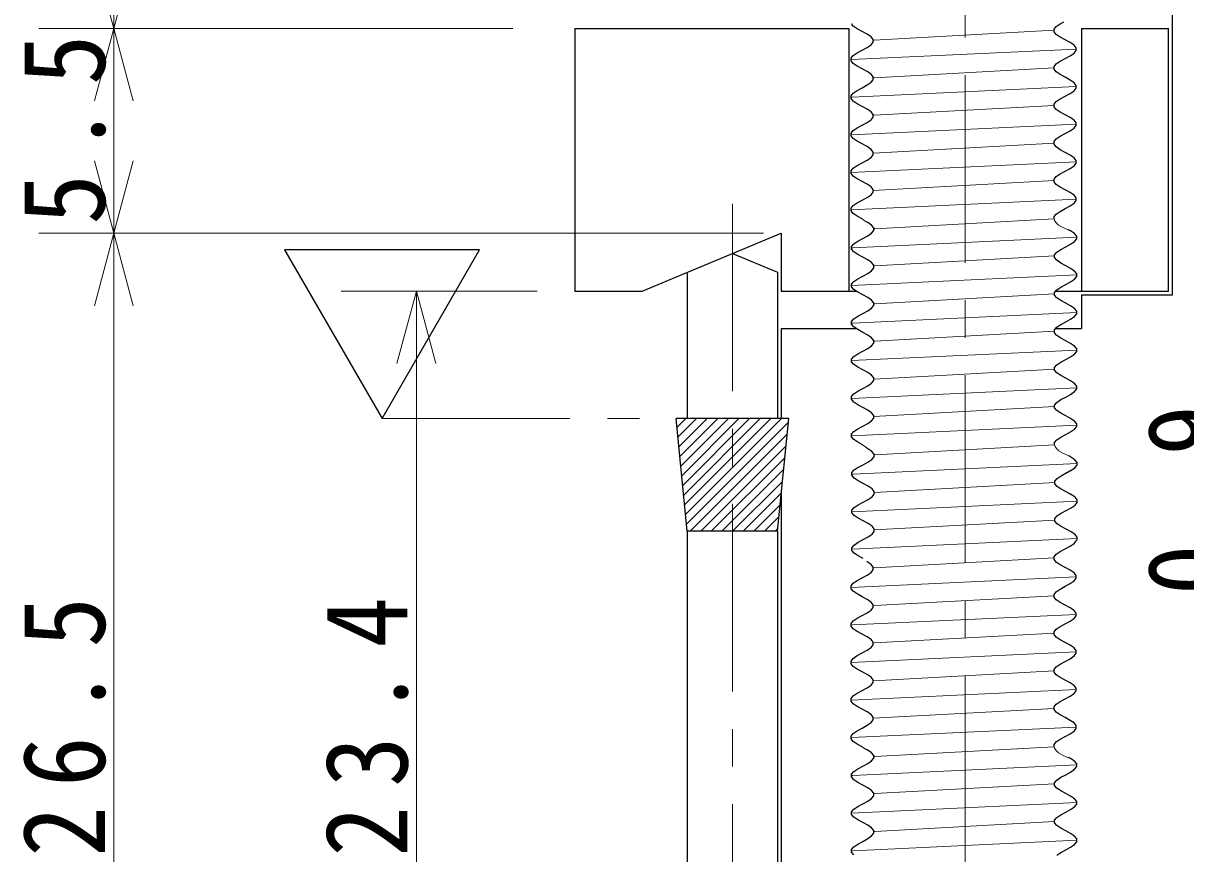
# Model space of a CAD drawing. Units: millimetres on the paper. Extents: x -199 to 647, y -454 to 140.
# Drawn here: x 583.89 to 614.85, y -48.01 to -25.88 of the extents above; entities that cross this region are included whole.
import ezdxf

# ---------------------------------------------------------------- set-up
doc = ezdxf.new("R2010")
doc.units = ezdxf.units.MM
doc.linetypes.add('CHAIN1', pattern=[8, 5, -1, 1, -1])
for name, color, linetype, lineweight in [('0-0_補助線', 7, 'Continuous', 18), ('0-1_外形1', 3, 'Continuous', 25), ('0-9_中心線', 4, 'CHAIN1', 9), ('0-A_寸法文字', 1, 'Continuous', 9), ('0-B_ハッチ', 4, 'Continuous', 9)]:
    doc.layers.add(name, color=color, linetype=linetype, lineweight=lineweight)
doc.styles.add('ＭＳ ゴシック', font='')
doc.styles.get('ＭＳ ゴシック').set_extended_font_data('MS Gothic')

msp = doc.modelspace()

# ---------------------------------------------------------------- linework, layer by layer
at = {"layer": '0-0_補助線', "color": 4, "lineweight": 9}
for p, q in [((605.958, -25.914), (605.958, -25.886)), ((611.34, -26.064), (606.551, -26.328)), ((605.934, -26.851), (611.931, -26.568)), ((606.551, -26.328), (606.527, -26.33)), ((611.34, -27.073), (606.556, -27.336)), ((606.556, -27.336), (606.529, -27.339)), ((605.965, -27.851), (605.935, -27.854)), ((605.965, -27.851), (611.933, -27.569)), ((611.34, -28.069), (606.551, -28.332)), ((606.551, -28.332), (606.531, -28.335)), ((605.934, -28.853), (611.931, -28.57)), ((611.345, -29.079), (606.532, -29.344)), ((605.941, -29.859), (611.936, -29.576)), ((611.34, -30.075), (606.527, -30.34)), ((605.937, -30.855), (611.931, -30.572)), ((606.315, -31.162), (606.228, -31.097)), ((611.34, -31.098), (606.564, -31.361)), ((611.354, -31.138), (611.34, -31.099)), ((606.564, -31.361), (606.536, -31.364)), ((606.57, -31.351), (606.542, -31.354)), ((605.973, -31.876), (605.943, -31.877)), ((605.979, -31.866), (605.949, -31.868)), ((605.979, -31.866), (611.947, -31.584)), ((611.354, -32.083), (606.565, -32.347)), ((606.565, -32.347), (606.541, -32.35)), ((605.948, -32.871), (611.945, -32.587)), ((611.354, -33.092), (606.57, -33.356)), ((606.57, -33.356), (606.543, -33.359)), ((605.979, -33.871), (611.947, -33.589)), ((605.979, -33.871), (605.949, -33.874)), ((606.565, -34.352), (606.545, -34.355)), ((611.354, -34.088), (606.565, -34.352)), ((605.948, -34.873), (611.945, -34.59)), ((611.359, -35.099), (606.546, -35.364)), ((605.955, -35.879), (611.95, -35.596)), ((611.354, -36.095), (606.541, -36.36)), ((605.951, -36.875), (611.945, -36.592)), ((606.329, -37.182), (606.242, -37.117)), ((611.354, -37.117), (606.578, -37.381)), ((611.368, -37.158), (611.354, -37.119)), ((606.578, -37.381), (606.55, -37.384)), ((605.987, -37.896), (611.955, -37.613)), ((605.987, -37.896), (605.957, -37.897)), ((611.37, -38.124), (606.557, -38.389)), ((605.967, -38.904), (611.961, -38.621)), ((611.365, -39.12), (606.552, -39.385)), ((605.962, -39.9), (611.956, -39.617)), ((605.965, -39.911), (605.958, -39.912)), ((611.931, -39.676), (611.958, -39.641)), ((611.34, -40.129), (606.551, -40.393)), ((606.551, -40.393), (606.527, -40.395)), ((605.934, -40.916), (611.931, -40.633)), ((611.34, -41.138), (606.556, -41.401)), ((606.556, -41.401), (606.529, -41.404)), ((605.965, -41.916), (611.933, -41.634)), ((605.965, -41.916), (605.935, -41.919)), ((606.551, -42.397), (606.531, -42.4)), ((611.34, -42.134), (606.551, -42.397)), ((605.934, -42.918), (611.931, -42.635)), ((611.345, -43.144), (606.532, -43.409)), ((605.941, -43.924), (611.936, -43.641)), ((611.34, -44.14), (606.527, -44.405)), ((605.937, -44.92), (611.931, -44.637)), ((606.315, -45.227), (606.228, -45.162)), ((611.34, -45.163), (606.564, -45.426)), ((611.354, -45.203), (611.34, -45.164)), ((606.564, -45.426), (606.536, -45.429)), ((606.57, -45.416), (606.542, -45.419)), ((605.979, -45.931), (611.947, -45.649)), ((605.973, -45.941), (605.943, -45.942)), ((605.979, -45.931), (605.949, -45.933)), ((606.565, -46.412), (606.541, -46.415)), ((611.354, -46.148), (606.565, -46.412)), ((605.948, -46.936), (611.945, -46.652)), ((611.354, -47.157), (606.57, -47.421)), ((605.979, -47.936), (611.947, -47.654)), ((606.57, -47.421), (606.543, -47.424)), ((605.979, -47.936), (605.949, -47.939))]:
    msp.add_line(p, q, dxfattribs=at)
at = {"layer": '0-0_補助線', "color": 3, "lineweight": 25}
for p, q in [((605.958, -25.918), (605.958, -25.921)), ((611.662, -28.316), (611.661, -28.316)), ((611.638, -30.324), (611.637, -30.324)), ((611.783, -31.413), (611.729, -31.384)), ((611.889, -31.485), (611.783, -31.413)), ((611.947, -31.556), (611.889, -31.485)), ((611.947, -31.628), (611.947, -31.556)), ((611.519, -31.913), (611.651, -31.842)), ((611.651, -31.842), (611.783, -31.771)), ((611.783, -31.771), (611.889, -31.699)), ((611.889, -31.699), (611.947, -31.628)), ((611.354, -32.056), (611.413, -31.985)), ((611.354, -32.128), (611.354, -32.056)), ((611.413, -32.199), (611.354, -32.128)), ((611.413, -31.985), (611.519, -31.913)), ((611.519, -32.271), (611.413, -32.199)), ((611.651, -32.342), (611.519, -32.271)), ((611.783, -32.413), (611.651, -32.342)), ((611.889, -32.485), (611.783, -32.413)), ((611.947, -32.556), (611.889, -32.485)), ((611.651, -32.842), (611.783, -32.771)), ((611.783, -32.771), (611.889, -32.699)), ((611.889, -32.699), (611.947, -32.628)), ((611.947, -32.628), (611.947, -32.556)), ((611.354, -33.056), (611.413, -32.985)), ((611.354, -33.128), (611.354, -33.056)), ((611.413, -32.985), (611.519, -32.913)), ((611.519, -32.913), (611.651, -32.842)), ((611.413, -33.199), (611.354, -33.128)), ((611.519, -33.271), (611.413, -33.199)), ((611.651, -33.342), (611.519, -33.271)), ((611.783, -33.413), (611.651, -33.342)), ((611.889, -33.485), (611.783, -33.413)), ((611.783, -33.771), (611.889, -33.699)), ((611.947, -33.556), (611.889, -33.485)), ((611.889, -33.699), (611.947, -33.628)), ((611.947, -33.628), (611.947, -33.556)), ((611.354, -34.056), (611.413, -33.985)), ((611.413, -33.985), (611.519, -33.913)), ((611.519, -33.913), (611.651, -33.842)), ((611.651, -33.842), (611.783, -33.771)), ((611.354, -34.128), (611.354, -34.056)), ((611.413, -34.199), (611.354, -34.128)), ((611.519, -34.271), (611.413, -34.199)), ((611.651, -34.342), (611.519, -34.271)), ((611.783, -34.413), (611.651, -34.342)), ((611.676, -34.336), (611.675, -34.336)), ((611.889, -34.485), (611.783, -34.413)), ((611.947, -34.556), (611.889, -34.485)), ((611.889, -34.699), (611.947, -34.628)), ((611.947, -34.628), (611.947, -34.556)), ((611.413, -34.985), (611.519, -34.913)), ((611.519, -34.913), (611.651, -34.842)), ((611.651, -34.842), (611.783, -34.771)), ((611.783, -34.771), (611.889, -34.699)), ((611.354, -35.056), (611.413, -34.985)), ((611.354, -35.128), (611.354, -35.056)), ((611.413, -35.199), (611.354, -35.128)), ((611.519, -35.271), (611.413, -35.199)), ((611.651, -35.342), (611.519, -35.271)), ((611.783, -35.413), (611.651, -35.342)), ((611.889, -35.485), (611.783, -35.413)), ((611.947, -35.556), (611.889, -35.485)), ((611.947, -35.628), (611.947, -35.556)), ((611.413, -35.985), (611.519, -35.913)), ((611.519, -35.913), (611.651, -35.842)), ((611.651, -35.842), (611.783, -35.771)), ((611.783, -35.771), (611.889, -35.699)), ((611.889, -35.699), (611.947, -35.628)), ((611.354, -36.056), (611.413, -35.985)), ((611.354, -36.128), (611.354, -36.056)), ((611.413, -36.199), (611.354, -36.128)), ((611.519, -36.271), (611.413, -36.199)), ((611.651, -36.342), (611.519, -36.271)), ((611.783, -36.413), (611.651, -36.342)), ((611.652, -36.344), (611.651, -36.344)), ((611.889, -36.485), (611.783, -36.413)), ((611.947, -36.556), (611.889, -36.485)), ((611.519, -36.913), (611.651, -36.842)), ((611.651, -36.842), (611.783, -36.771)), ((611.783, -36.771), (611.889, -36.699)), ((611.889, -36.699), (611.947, -36.628)), ((611.947, -36.628), (611.947, -36.556)), ((611.354, -37.056), (611.413, -36.985)), ((611.354, -37.119), (611.354, -37.056)), ((611.413, -36.985), (611.519, -36.913)), ((606.385, -37.219), (606.331, -37.19)), ((606.491, -37.291), (606.385, -37.219)), ((606.549, -37.362), (606.491, -37.291)), ((606.491, -37.505), (606.549, -37.434)), ((606.549, -37.434), (606.549, -37.362)), ((611.791, -37.443), (611.737, -37.414)), ((611.897, -37.514), (611.791, -37.443)), ((606.168, -37.694), (606.253, -37.648)), ((606.253, -37.648), (606.385, -37.577)), ((606.385, -37.577), (606.491, -37.505)), ((611.791, -37.8), (611.897, -37.729)), ((611.794, -37.796), (611.9, -37.724)), ((611.955, -37.586), (611.897, -37.514)), ((611.897, -37.729), (611.955, -37.657)), ((611.9, -37.724), (611.926, -37.692)), ((611.955, -37.657), (611.955, -37.586)), ((611.362, -38.086), (611.421, -38.014)), ((611.365, -38.081), (611.424, -38.01)), ((611.421, -38.014), (611.527, -37.943)), ((611.424, -38.01), (611.53, -37.939)), ((611.527, -37.943), (611.659, -37.871)), ((611.53, -37.939), (611.662, -37.867)), ((611.659, -37.871), (611.791, -37.8)), ((611.662, -37.867), (611.794, -37.796)), ((611.362, -38.157), (611.362, -38.086)), ((611.421, -38.229), (611.362, -38.157)), ((611.365, -38.153), (611.365, -38.081)), ((611.424, -38.224), (611.365, -38.153)), ((611.527, -38.3), (611.421, -38.229)), ((611.53, -38.296), (611.424, -38.224)), ((611.659, -38.371), (611.527, -38.3)), ((611.662, -38.367), (611.53, -38.296)), ((611.791, -38.443), (611.659, -38.371)), ((611.794, -38.439), (611.662, -38.367)), ((611.805, -38.453), (611.791, -38.443)), ((611.9, -38.51), (611.794, -38.439)), ((611.958, -38.581), (611.9, -38.51)), ((611.9, -38.724), (611.958, -38.653)), ((611.958, -38.653), (611.958, -38.581)), ((611.424, -39.01), (611.53, -38.939)), ((611.53, -38.939), (611.662, -38.867)), ((611.662, -38.867), (611.794, -38.796)), ((611.794, -38.796), (611.9, -38.724)), ((611.365, -39.081), (611.424, -39.01)), ((611.365, -39.153), (611.365, -39.081)), ((611.424, -39.224), (611.365, -39.153)), ((611.53, -39.296), (611.424, -39.224)), ((611.662, -39.367), (611.53, -39.296)), ((611.794, -39.439), (611.662, -39.367)), ((611.663, -39.369), (611.662, -39.369)), ((611.9, -39.51), (611.794, -39.439)), ((611.958, -39.581), (611.9, -39.51)), ((611.958, -39.643), (611.958, -39.581)), ((611.662, -42.381), (611.661, -42.381)), ((611.638, -44.389), (611.637, -44.389)), ((611.783, -45.478), (611.729, -45.449)), ((611.889, -45.55), (611.783, -45.478)), ((611.783, -45.836), (611.889, -45.764)), ((611.947, -45.621), (611.889, -45.55)), ((611.889, -45.764), (611.947, -45.693)), ((611.947, -45.693), (611.947, -45.621)), ((611.354, -46.121), (611.413, -46.05)), ((611.354, -46.193), (611.354, -46.121)), ((611.413, -46.05), (611.519, -45.978)), ((611.519, -45.978), (611.651, -45.907)), ((611.651, -45.907), (611.783, -45.836)), ((611.413, -46.264), (611.354, -46.193)), ((611.519, -46.336), (611.413, -46.264)), ((611.651, -46.407), (611.519, -46.336)), ((611.783, -46.478), (611.651, -46.407)), ((611.889, -46.55), (611.783, -46.478)), ((611.947, -46.621), (611.889, -46.55)), ((611.889, -46.764), (611.947, -46.693)), ((611.947, -46.693), (611.947, -46.621)), ((611.354, -47.121), (611.413, -47.05)), ((611.413, -47.05), (611.519, -46.978)), ((611.519, -46.978), (611.651, -46.907)), ((611.651, -46.907), (611.783, -46.836)), ((611.783, -46.836), (611.889, -46.764)), ((611.354, -47.193), (611.354, -47.121)), ((611.413, -47.264), (611.354, -47.193)), ((611.519, -47.336), (611.413, -47.264)), ((611.651, -47.407), (611.519, -47.336)), ((611.783, -47.478), (611.651, -47.407)), ((611.889, -47.55), (611.783, -47.478)), ((611.947, -47.621), (611.889, -47.55)), ((611.947, -47.693), (611.947, -47.621)), ((611.413, -48.05), (611.519, -47.978)), ((611.519, -47.978), (611.651, -47.907)), ((611.651, -47.907), (611.783, -47.836)), ((611.783, -47.836), (611.889, -47.764)), ((611.889, -47.764), (611.947, -47.693))]:
    msp.add_line(p, q, dxfattribs=at)
for points in [[(606.527, -28.313), (606.469, -28.242), (606.363, -28.17), (606.231, -28.099), (606.099, -28.027), (605.993, -27.956), (605.934, -27.885), (605.934, -27.813), (605.993, -27.742), (606.099, -27.67), (606.231, -27.599), (606.363, -27.527), (606.469, -27.456), (606.527, -27.385), (606.527, -27.313), (606.469, -27.242), (606.363, -27.17), (606.231, -27.099), (606.099, -27.027), (605.993, -26.956), (605.934, -26.885), (605.934, -26.813), (605.993, -26.742), (606.099, -26.67), (606.231, -26.599), (606.363, -26.527), (606.469, -26.456), (606.527, -26.385), (606.527, -26.313), (606.469, -26.242), (606.363, -26.17), (606.231, -26.099), (606.099, -26.027), (605.993, -25.956), (605.958, -25.914)], [(611.637, -28.322), (611.505, -28.251), (611.399, -28.179), (611.34, -28.108), (611.34, -28.036), (611.399, -27.965), (611.505, -27.894), (611.637, -27.822), (611.769, -27.751), (611.875, -27.679), (611.933, -27.608), (611.933, -27.536), (611.875, -27.465), (611.769, -27.394), (611.637, -27.322), (611.505, -27.251), (611.399, -27.179), (611.34, -27.108), (611.34, -27.036), (611.399, -26.965), (611.505, -26.894), (611.637, -26.822), (611.769, -26.751), (611.875, -26.679), (611.933, -26.608), (611.933, -26.536), (611.875, -26.465), (611.769, -26.394), (611.637, -26.322), (611.505, -26.251), (611.399, -26.179), (611.34, -26.108), (611.34, -26.036), (611.399, -25.965), (611.505, -25.894), (611.604, -25.84)], [(606.228, -31.097), (606.099, -31.027), (605.993, -30.956), (605.934, -30.885), (605.934, -30.813), (605.993, -30.742), (606.099, -30.67), (606.231, -30.599), (606.363, -30.527), (606.469, -30.456), (606.527, -30.385), (606.527, -30.313), (606.469, -30.242), (606.363, -30.17), (606.231, -30.099), (606.099, -30.027), (605.993, -29.956), (605.934, -29.885), (605.934, -29.813), (605.993, -29.742), (606.099, -29.67), (606.231, -29.599), (606.363, -29.527), (606.469, -29.456), (606.527, -29.385), (606.527, -29.313), (606.469, -29.242), (606.363, -29.17), (606.231, -29.099), (606.099, -29.027), (605.993, -28.956), (605.934, -28.885), (605.934, -28.813), (605.993, -28.742), (606.099, -28.67), (606.231, -28.599), (606.363, -28.527), (606.469, -28.456), (606.527, -28.385), (606.527, -28.313)], [(611.34, -31.099), (611.34, -31.036), (611.399, -30.965), (611.505, -30.894), (611.637, -30.822), (611.769, -30.751), (611.875, -30.679), (611.933, -30.608), (611.933, -30.536), (611.875, -30.465), (611.769, -30.394), (611.637, -30.322), (611.505, -30.251), (611.399, -30.179), (611.34, -30.108), (611.34, -30.036), (611.399, -29.965), (611.505, -29.894), (611.637, -29.822), (611.769, -29.751), (611.875, -29.679), (611.933, -29.608), (611.933, -29.536), (611.875, -29.465), (611.769, -29.394), (611.637, -29.322), (611.505, -29.251), (611.399, -29.179), (611.34, -29.108), (611.34, -29.036), (611.399, -28.965), (611.505, -28.894), (611.637, -28.822), (611.769, -28.751), (611.875, -28.679), (611.933, -28.608), (611.933, -28.536), (611.875, -28.465), (611.769, -28.394), (611.637, -28.322)], [(606.377, -31.547), (606.483, -31.476), (606.541, -31.404), (606.541, -31.333), (606.483, -31.261), (606.377, -31.19), (606.323, -31.161)], [(606.541, -34.333), (606.483, -34.261), (606.377, -34.19), (606.245, -34.119), (606.113, -34.047), (606.007, -33.976), (605.948, -33.904), (605.948, -33.833), (606.007, -33.761), (606.113, -33.69), (606.245, -33.619), (606.377, -33.547), (606.483, -33.476), (606.541, -33.404), (606.541, -33.333), (606.483, -33.261), (606.377, -33.19), (606.245, -33.119), (606.113, -33.047), (606.007, -32.976), (605.948, -32.904), (605.948, -32.833), (606.007, -32.761), (606.113, -32.69), (606.245, -32.619), (606.377, -32.547), (606.483, -32.476), (606.541, -32.404), (606.541, -32.333), (606.483, -32.261), (606.377, -32.19), (606.245, -32.119), (606.113, -32.047), (606.007, -31.976), (605.948, -31.904), (605.948, -31.833), (606.007, -31.761), (606.113, -31.69), (606.245, -31.619), (606.377, -31.547)], [(606.242, -37.117), (606.113, -37.047), (606.007, -36.976), (605.948, -36.904), (605.948, -36.833), (606.007, -36.761), (606.113, -36.69), (606.245, -36.619), (606.377, -36.547), (606.483, -36.476), (606.541, -36.404), (606.541, -36.333), (606.483, -36.261), (606.377, -36.19), (606.245, -36.119), (606.113, -36.047), (606.007, -35.976), (605.948, -35.904), (605.948, -35.833), (606.007, -35.761), (606.113, -35.69), (606.245, -35.619), (606.377, -35.547), (606.483, -35.476), (606.541, -35.404), (606.541, -35.333), (606.483, -35.261), (606.377, -35.19), (606.245, -35.119), (606.113, -35.047), (606.007, -34.976), (605.948, -34.904), (605.948, -34.833), (606.007, -34.761), (606.113, -34.69), (606.245, -34.619), (606.377, -34.547), (606.483, -34.476), (606.541, -34.404), (606.541, -34.333)], [(606.253, -40.142), (606.124, -40.072), (606.018, -40.001), (605.959, -39.929), (605.959, -39.858), (606.018, -39.787), (606.124, -39.715), (606.256, -39.644), (606.388, -39.572), (606.494, -39.501), (606.552, -39.429), (606.552, -39.358), (606.494, -39.287), (606.388, -39.215), (606.256, -39.144), (606.124, -39.072), (606.018, -39.001), (605.959, -38.929), (605.959, -38.858), (606.018, -38.787), (606.124, -38.715), (606.256, -38.644), (606.388, -38.572), (606.494, -38.501), (606.552, -38.429), (606.552, -38.358), (606.494, -38.287), (606.388, -38.215), (606.256, -38.144), (606.124, -38.072), (606.018, -38.001), (605.959, -37.929), (605.959, -37.858), (606.018, -37.787), (606.124, -37.715), (606.167, -37.692)], [(611.637, -42.387), (611.505, -42.316), (611.399, -42.244), (611.34, -42.173), (611.34, -42.101), (611.399, -42.03), (611.505, -41.959), (611.637, -41.887), (611.769, -41.816), (611.875, -41.744), (611.933, -41.673), (611.933, -41.601), (611.875, -41.53), (611.769, -41.459), (611.637, -41.387), (611.505, -41.316), (611.399, -41.244), (611.34, -41.173), (611.34, -41.101), (611.399, -41.03), (611.505, -40.959), (611.637, -40.887), (611.769, -40.816), (611.875, -40.744), (611.933, -40.673), (611.933, -40.601), (611.875, -40.53), (611.769, -40.459), (611.637, -40.387), (611.505, -40.316), (611.399, -40.244), (611.34, -40.173), (611.34, -40.101), (611.399, -40.03), (611.505, -39.959), (611.637, -39.887), (611.769, -39.816), (611.875, -39.744), (611.931, -39.676)], [(606.527, -42.378), (606.469, -42.307), (606.363, -42.235), (606.231, -42.164), (606.099, -42.092), (605.993, -42.021), (605.934, -41.95), (605.934, -41.878), (605.993, -41.807), (606.099, -41.735), (606.231, -41.664), (606.363, -41.592), (606.469, -41.521), (606.527, -41.45), (606.527, -41.378), (606.469, -41.307), (606.363, -41.235), (606.231, -41.164), (606.099, -41.092), (605.993, -41.021), (605.934, -40.95), (605.934, -40.878), (605.993, -40.807), (606.099, -40.735), (606.231, -40.664), (606.363, -40.592), (606.469, -40.521), (606.527, -40.45), (606.527, -40.378), (606.469, -40.307), (606.363, -40.235), (606.358, -40.232)], [(606.228, -45.162), (606.099, -45.092), (605.993, -45.021), (605.934, -44.95), (605.934, -44.878), (605.993, -44.807), (606.099, -44.735), (606.231, -44.664), (606.363, -44.592), (606.469, -44.521), (606.527, -44.45), (606.527, -44.378), (606.469, -44.307), (606.363, -44.235), (606.231, -44.164), (606.099, -44.092), (605.993, -44.021), (605.934, -43.95), (605.934, -43.878), (605.993, -43.807), (606.099, -43.735), (606.231, -43.664), (606.363, -43.592), (606.469, -43.521), (606.527, -43.45), (606.527, -43.378), (606.469, -43.307), (606.363, -43.235), (606.231, -43.164), (606.099, -43.092), (605.993, -43.021), (605.934, -42.95), (605.934, -42.878), (605.993, -42.807), (606.099, -42.735), (606.231, -42.664), (606.363, -42.592), (606.469, -42.521), (606.527, -42.45), (606.527, -42.378)], [(611.34, -45.164), (611.34, -45.101), (611.399, -45.03), (611.505, -44.959), (611.637, -44.887), (611.769, -44.816), (611.875, -44.744), (611.933, -44.673), (611.933, -44.601), (611.875, -44.53), (611.769, -44.459), (611.637, -44.387), (611.505, -44.316), (611.399, -44.244), (611.34, -44.173), (611.34, -44.101), (611.399, -44.03), (611.505, -43.959), (611.637, -43.887), (611.769, -43.816), (611.875, -43.744), (611.933, -43.673), (611.933, -43.601), (611.875, -43.53), (611.769, -43.459), (611.637, -43.387), (611.505, -43.316), (611.399, -43.244), (611.34, -43.173), (611.34, -43.101), (611.399, -43.03), (611.505, -42.959), (611.637, -42.887), (611.769, -42.816), (611.875, -42.744), (611.933, -42.673), (611.933, -42.601), (611.875, -42.53), (611.769, -42.459), (611.637, -42.387)], [(606.377, -45.612), (606.483, -45.541), (606.541, -45.469), (606.541, -45.398), (606.483, -45.326), (606.377, -45.255), (606.323, -45.226)], [(606.007, -48.041), (605.948, -47.969), (605.948, -47.898), (606.007, -47.826), (606.113, -47.755), (606.245, -47.684), (606.377, -47.612), (606.483, -47.541), (606.541, -47.469), (606.541, -47.398), (606.483, -47.326), (606.377, -47.255), (606.245, -47.184), (606.113, -47.112), (606.007, -47.041), (605.948, -46.969), (605.948, -46.898), (606.007, -46.826), (606.113, -46.755), (606.245, -46.684), (606.377, -46.612), (606.483, -46.541), (606.541, -46.469), (606.541, -46.398), (606.483, -46.326), (606.377, -46.255), (606.245, -46.184), (606.113, -46.112), (606.007, -46.041), (605.948, -45.969), (605.948, -45.898), (606.007, -45.826), (606.113, -45.755), (606.245, -45.684), (606.377, -45.612)]]:
    msp.add_lwpolyline(points, dxfattribs=at)
at = {"layer": '0-0_補助線', "color": 4, "lineweight": 9}
for points in [[(611.723, -31.394), (611.581, -31.328), (611.457, -31.26), (611.395, -31.198), (611.354, -31.138)], [(611.737, -37.414), (611.595, -37.348), (611.471, -37.28), (611.409, -37.218), (611.368, -37.158)], [(611.723, -45.459), (611.581, -45.393), (611.457, -45.325), (611.395, -45.263), (611.354, -45.203)]]:
    msp.add_lwpolyline(points, dxfattribs=at)
at = {"layer": '0-1_外形1'}
for p, q in [((614.491, -33.118), (614.491, -17.418)), ((598.574, -26.018), (598.574, -33.018)), ((598.574, -26.018), (605.874, -26.018)), ((605.874, -26.018), (605.874, -33.018)), ((612.074, -26.018), (614.391, -26.018)), ((614.391, -33.018), (614.391, -26.018)), ((600.374, -33.018), (604.074, -31.476)), ((604.074, -31.476), (604.074, -33.018)), ((602.774, -32.018), (603.974, -32.518)), ((601.574, -32.518), (601.574, -36.418)), ((603.974, -32.518), (603.974, -36.418)), ((598.574, -33.018), (600.374, -33.018)), ((604.074, -33.018), (606.07, -33.018)), ((611.386, -33.018), (614.391, -33.018)), ((612.074, -33.118), (612.074, -34.018)), ((612.074, -33.118), (614.491, -33.118)), ((604.074, -34.018), (604.074, -36.418)), ((604.074, -34.018), (606.07, -34.018)), ((611.386, -34.018), (612.074, -34.018)), ((604.274, -36.418), (601.274, -36.418)), ((603.974, -39.418), (604.274, -36.418)), ((604.074, -38.418), (604.074, -57.96)), ((601.574, -39.418), (601.574, -56.918)), ((603.974, -39.418), (603.974, -56.918))]:
    msp.add_line(p, q, dxfattribs=at)
for points in [[(612.074, -26.018), (612.074, -32.885), (612.074, -33.018)], [(603.974, -39.418), (601.574, -39.418), (601.274, -36.418)]]:
    msp.add_lwpolyline(points, dxfattribs=at)
msp.add_lwpolyline([(596.043, -31.918), (590.847, -31.918), (593.445, -36.418)], close=True, dxfattribs=at)
at = {"layer": '0-9_中心線'}
for p, q in [((608.974, -19.262), (608.974, -60.477)), ((602.774, -30.69), (602.774, -59.61)), ((593.445, -36.418), (600.301, -36.418))]:
    msp.add_line(p, q, dxfattribs=at)
at = {"layer": '0-A_寸法文字'}
for p, q in [((586.299, -26.018), (586.299, -17.418)), ((586.299, -26.018), (585.782, -24.086)), ((586.299, -26.018), (586.817, -24.086)), ((584.299, -26.018), (596.927, -26.018)), ((586.299, -26.018), (585.782, -27.95)), ((586.299, -31.476), (586.299, -26.018)), ((586.299, -26.018), (586.817, -27.95)), ((586.299, -31.476), (585.782, -29.545)), ((586.299, -31.476), (586.817, -29.545)), ((584.299, -31.476), (603.606, -31.476)), ((586.299, -31.476), (585.782, -33.408)), ((586.299, -57.96), (586.299, -31.476)), ((586.299, -31.476), (586.817, -33.408)), ((592.357, -33.018), (597.578, -33.018)), ((594.357, -33.018), (593.84, -34.95)), ((594.357, -56.418), (594.357, -33.018)), ((594.357, -33.018), (594.875, -34.95))]:
    msp.add_line(p, q, dxfattribs=at)
at = {"layer": '0-B_ハッチ'}
for p, q in [((601.297, -36.657), (601.536, -36.418)), ((601.323, -36.914), (601.819, -36.418)), ((601.349, -37.171), (602.102, -36.418)), ((601.375, -37.428), (602.385, -36.418)), ((601.4, -37.685), (602.668, -36.418)), ((601.426, -37.943), (602.95, -36.418)), ((601.452, -38.2), (603.233, -36.418)), ((601.477, -38.457), (603.516, -36.418)), ((601.503, -38.714), (603.799, -36.418)), ((601.529, -38.971), (604.082, -36.418)), ((601.555, -39.228), (604.263, -36.519)), ((601.647, -39.418), (604.232, -36.834)), ((601.93, -39.418), (604.201, -37.148)), ((602.213, -39.418), (604.169, -37.462)), ((602.496, -39.418), (604.138, -37.776)), ((602.779, -39.418), (604.106, -38.091)), ((603.062, -39.418), (604.075, -38.405)), ((603.344, -39.418), (604.043, -38.719)), ((603.627, -39.418), (604.012, -39.033)), ((603.91, -39.418), (603.981, -39.348))]:
    msp.add_line(p, q, dxfattribs=at)

# ---------------------------------------------------------------- texts
at = {"layer": '0-A_寸法文字', "color": 7, "char_height": 2.199, "attachment_point": 7, "rotation": 90, "style": 'ＭＳ ゴシック'}
for s, insert in [('\\T1.38;\\W0.9;5.5', (586.099, -31.247)), ('\\T1.38;\\W0.9;0.9', (616.056, -41.122)), ('\\T1.38;\\W0.9;26.5', (586.099, -48.093)), ('\\T1.38;\\W0.9;23.4', (594.157, -48.093))]:
    msp.add_mtext(s, dxfattribs=dict(at, insert=insert))

doc.saveas('drawing.dxf')
